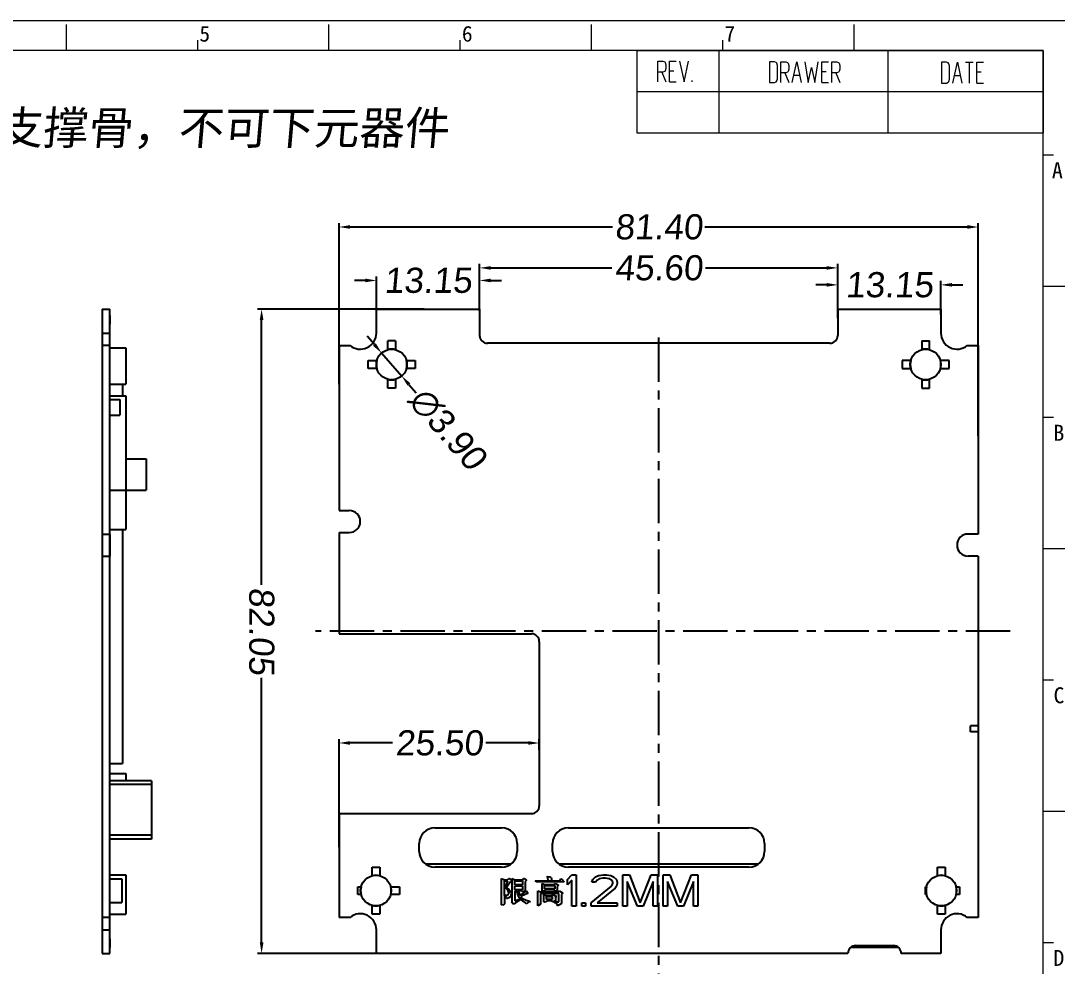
# Model space of a CAD drawing. Extents: x -144 to 4730, y -3845 to 502.
# Drawn here: x 1337.1 to 1469.1, y -3235.4 to -3115 of the extents above; entities that cross this region are included whole.
import ezdxf

# ---------------------------------------------------------------- set-up
doc = ezdxf.new("R2010")
doc.units = 0
doc.header["$LTSCALE"] = 15
doc.header["$MEASUREMENT"] = 0
doc.linetypes.add('CENTER', pattern=[0.6, 0.375, -0.075, 0.075, -0.075])
doc.layers.get('0').update_dxf_attribs({"linetype": 'CONTINUOUS'})
doc.layers.get('Defpoints').update_dxf_attribs({"linetype": 'CONTINUOUS'})
for name, color, linetype in [('02___PRT_ALL_AXES', 7, 'CONTINUOUS'), ('03___PRT_ALL_CURVES', 7, 'CONTINUOUS'), ('Grid', 7, 'CONTINUOUS')]:
    doc.layers.add(name, color=color, linetype=linetype)
doc.layers.add('轮廊线', color=7, linetype='CONTINUOUS', lineweight=13)
doc.styles.get("Standard").update_dxf_attribs({"font": 'txt', "width": 0.8})
doc.styles.add('标准', font='arial.ttf', dxfattribs={"oblique": 5})
doc.dimstyles.new('MSTD', dxfattribs={"dimtxt": 3.2, "dimasz": 1.4, "dimexe": 0.5, "dimexo": 0.5, "dimgap": 0.5, "dimtad": 0, "dimzin": 1, "dimdsep": 46, "dimtxsty": '标准', "dimcen": 0, "dimclrd": 5, "dimclre": 5, "dimclrt": 3, "dimadec": 1, "dimazin": 2, "dimtfac": 0.5, "dimtmove": 0, "dimatfit": 3, "dimfxl": 0, "dimlwd": -1, "dimarcsym": 0})

# ---------------------------------------------------------------- blocks, each defined once
blk = doc.blocks.new('A4h')
at = {"layer": '轮廊线', "color": 7, "lineweight": 13}
for p, q in [((0, 175.72), (-257.52, 175.72)), ((-125.77, 172.01), (-125.77, 175.26)), ((-93.25, 172.01), (-93.25, 175.26)), ((-60.74, 172.01), (-60.74, 175.26)), ((-28.22, 172.01), (-28.22, 175.26)), ((-109.51, 172.01), (-109.51, 173.31)), ((-77, 172.01), (-77, 173.31)), ((-44.48, 172.01), (-44.48, 173.31)), ((-4.81, 172.01), (-252.81, 172.01)), ((-4.81, 3.71), (-4.81, 172.01)), ((-4.81, 159.12), (-3.51, 159.12)), ((-4.81, 142.86), (-1.56, 142.86)), ((-4.81, 126.61), (-3.51, 126.61)), ((-4.81, 110.35), (-1.56, 110.35)), ((-4.81, 94.09), (-3.51, 94.09)), ((-4.81, 77.83), (-1.56, 77.83)), ((-4.81, 61.58), (-3.51, 61.58))]:
    blk.add_line(p, q, dxfattribs=at)
at = {"layer": '轮廊线', "color": 7}
for s, height, p in [('5', 1.95, (-109.3, 173.13)), ('6', 1.95, (-76.79, 173.13)), ('7', 1.95, (-44.27, 173.13)), ('A', 1.98, (-3.72, 156.22)), ('B', 1.98, (-3.53, 123.7)), ('C', 1.98, (-3.53, 91.19)), ('D', 1.98, (-3.53, 58.67))]:
    blk.add_text(s, height=height, dxfattribs=at).set_placement(p)
blk = doc.blocks.new('RE')
at = {"layer": 'Grid', "color": 7, "linetype": 'Continuous', "lineweight": 18}
for p, q in [((-58.48, -11.89), (-58.48, 0)), ((-46.65, -11.89), (-46.65, 0)), ((-22.3, -11.89), (-22.3, 0)), ((-55.47, -4.51), (-55.47, -1.51)), ((-55.47, -1.51), (-54.75, -1.51)), ((-54.75, -1.51), (-54.5, -1.62)), ((-54.5, -1.62), (-54.42, -1.72)), ((-54.42, -2.9), (-54.5, -3.01)), ((-54.42, -1.72), (-54.34, -2.04)), ((-54.34, -2.58), (-54.42, -2.9)), ((-54.34, -2.04), (-54.34, -2.58)), ((-53.83, -4.51), (-53.83, -1.51)), ((-53.83, -1.51), (-52.87, -1.51)), ((-53.83, -2.9), (-53.19, -2.9)), ((-52.36, -1.51), (-51.72, -4.51)), ((-51.72, -4.51), (-51.07, -1.51)), ((-39.4, -1.59), (-39.4, -4.59)), ((-38.67, -1.59), (-39.4, -1.59)), ((-38.43, -1.7), (-38.67, -1.59)), ((-38.35, -1.8), (-38.43, -1.7)), ((-38.27, -2.12), (-38.35, -1.8)), ((-38.27, -4.05), (-38.27, -2.12)), ((-37.76, -4.59), (-37.76, -1.59)), ((-37.76, -1.59), (-37.04, -1.59)), ((-37.04, -1.59), (-36.8, -1.7)), ((-36.8, -1.7), (-36.72, -1.8)), ((-36.72, -2.98), (-36.8, -3.09)), ((-36.72, -1.8), (-36.64, -2.12)), ((-36.64, -2.66), (-36.72, -2.98)), ((-36.64, -2.12), (-36.64, -2.66)), ((-36.13, -4.59), (-35.48, -1.59)), ((-35.48, -1.59), (-34.84, -4.59)), ((-34.33, -1.59), (-33.85, -4.59)), ((-33.85, -4.59), (-33.37, -2.44)), ((-33.37, -2.44), (-32.89, -4.59)), ((-32.89, -4.59), (-32.4, -1.59)), ((-31.89, -4.59), (-31.89, -1.59)), ((-31.89, -1.59), (-30.93, -1.59)), ((-31.89, -2.98), (-31.25, -2.98)), ((-30.42, -4.59), (-30.42, -1.59)), ((-30.42, -1.59), (-29.69, -1.59)), ((-29.69, -1.59), (-29.45, -1.7)), ((-29.45, -1.7), (-29.37, -1.8)), ((-29.37, -2.98), (-29.45, -3.09)), ((-29.37, -1.8), (-29.29, -2.12)), ((-29.29, -2.66), (-29.37, -2.98)), ((-29.29, -2.12), (-29.29, -2.66)), ((-13.9, -1.66), (-14.62, -1.66)), ((-14.62, -1.66), (-14.62, -4.66)), ((-13.66, -1.77), (-13.9, -1.66)), ((-13.58, -1.88), (-13.66, -1.77)), ((-13.5, -2.2), (-13.58, -1.88)), ((-13.5, -4.13), (-13.5, -2.2)), ((-12.99, -4.66), (-12.35, -1.66)), ((-12.35, -1.66), (-11.7, -4.66)), ((-11.19, -1.66), (-10.07, -1.66)), ((-10.63, -1.66), (-10.63, -4.66)), ((-9.56, -1.66), (-8.59, -1.66)), ((-9.56, -4.66), (-9.56, -1.66)), ((-54.75, -3.11), (-55.47, -3.11)), ((-54.91, -3.11), (-54.34, -4.51)), ((-54.5, -3.01), (-54.75, -3.11)), ((-50.56, -4.51), (-50.56, -4.29)), ((-38.67, -4.59), (-38.43, -4.48)), ((-38.43, -4.48), (-38.35, -4.37)), ((-38.35, -4.37), (-38.27, -4.05)), ((-37.04, -3.19), (-37.76, -3.19)), ((-37.2, -3.19), (-36.64, -4.59)), ((-36.8, -3.09), (-37.04, -3.19)), ((-35.89, -3.52), (-35.08, -3.52)), ((-29.69, -3.19), (-30.42, -3.19)), ((-29.86, -3.19), (-29.29, -4.59)), ((-29.45, -3.09), (-29.69, -3.19)), ((-13.66, -4.55), (-13.58, -4.45)), ((-13.58, -4.45), (-13.5, -4.13)), ((-12.75, -3.59), (-11.94, -3.59)), ((-9.56, -3.06), (-8.91, -3.06)), ((0, -5.95), (-58.48, -5.95)), ((-53.83, -4.51), (-52.87, -4.51)), ((-39.4, -4.59), (-38.67, -4.59)), ((-31.89, -4.59), (-30.93, -4.59)), ((-14.62, -4.66), (-13.9, -4.66)), ((-13.9, -4.66), (-13.66, -4.55)), ((-9.56, -4.66), (-8.59, -4.66)), ((0, -11.89), (-58.48, -11.89))]:
    blk.add_line(p, q, dxfattribs=at)
blk = doc.blocks.new('*D745')
at = {"color": 5, "lineweight": -2}
for p, q in [((1388.44, -3151.74), (1367.25, -3151.74)), ((1389.78, -3233.79), (1367.25, -3233.79))]:
    blk.add_line(p, q, dxfattribs=at)
at = {"color": 5}
for p, q in [((1367.75, -3186.85), (1367.75, -3153.14)), ((1367.75, -3232.39), (1367.75, -3198.68))]:
    blk.add_line(p, q, dxfattribs=at)
for points in [[(1367.52, -3153.14), (1367.99, -3153.14), (1367.75, -3151.74)], [(1367.99, -3232.39), (1367.52, -3232.39), (1367.75, -3233.79)]]:
    blk.add_solid(points, dxfattribs=at)
at = {"layer": 'Defpoints', "color": 0, "lineweight": -3}
for p in [(1367.75, -3151.74), (1388.94, -3151.74), (1390.28, -3233.79)]:
    blk.add_point(p, dxfattribs=at)
at = {"color": 3, "lineweight": -2, "insert": (1367.75, -3192.76), "char_height": 3.2, "attachment_point": 5, "rotation": 270, "style": '标准'}
blk.add_mtext('82.05', dxfattribs=at)
blk = doc.blocks.new('*D746')
at = {"color": 5, "lineweight": -2}
for p, q in [((1377.62, -3161.29), (1377.62, -3140.78)), ((1459.02, -3167.88), (1459.02, -3140.78))]:
    blk.add_line(p, q, dxfattribs=at)
at = {"color": 5}
for p, q in [((1379.02, -3141.28), (1412.42, -3141.28)), ((1424.21, -3141.28), (1457.62, -3141.28))]:
    blk.add_line(p, q, dxfattribs=at)
for points in [[(1379.02, -3141.51), (1379.02, -3141.04), (1377.62, -3141.28)], [(1457.62, -3141.04), (1457.62, -3141.51), (1459.02, -3141.28)]]:
    blk.add_solid(points, dxfattribs=at)
at = {"layer": 'Defpoints', "color": 0, "lineweight": -3}
for p in [(1459.02, -3141.28), (1377.62, -3161.79), (1459.02, -3168.38)]:
    blk.add_point(p, dxfattribs=at)
at = {"color": 3, "lineweight": -2, "insert": (1418.32, -3141.28), "char_height": 3.2, "attachment_point": 5, "style": '标准'}
blk.add_mtext('81.40', dxfattribs=at)
blk = doc.blocks.new('*D747')
at = {"color": 5, "lineweight": -2}
for p, q in [((1395.52, -3151.94), (1395.52, -3145.99)), ((1441.12, -3152.91), (1441.12, -3145.99))]:
    blk.add_line(p, q, dxfattribs=at)
at = {"color": 5}
for p, q in [((1396.92, -3146.49), (1412.36, -3146.49)), ((1424.27, -3146.49), (1439.72, -3146.49))]:
    blk.add_line(p, q, dxfattribs=at)
for points in [[(1396.92, -3146.72), (1396.92, -3146.26), (1395.52, -3146.49)], [(1439.72, -3146.26), (1439.72, -3146.72), (1441.12, -3146.49)]]:
    blk.add_solid(points, dxfattribs=at)
at = {"layer": 'Defpoints', "color": 0, "lineweight": -3}
for p in [(1441.12, -3146.49), (1395.52, -3152.44), (1441.12, -3153.41)]:
    blk.add_point(p, dxfattribs=at)
at = {"color": 3, "lineweight": -2, "insert": (1418.32, -3146.49), "char_height": 3.2, "attachment_point": 5, "style": '标准'}
blk.add_mtext('45.60', dxfattribs=at)
blk = doc.blocks.new('*D748')
at = {"color": 5}
for p, q in [((1380.97, -3148.09), (1379.57, -3148.09)), ((1396.92, -3148.09), (1398.32, -3148.09))]:
    blk.add_line(p, q, dxfattribs=at)
at = {"color": 5, "lineweight": -2}
for p, q in [((1382.37, -3152.46), (1382.37, -3147.59)), ((1395.52, -3151.94), (1395.52, -3147.59))]:
    blk.add_line(p, q, dxfattribs=at)
at = {"color": 5}
for points in [[(1380.97, -3147.85), (1380.97, -3148.32), (1382.37, -3148.09)], [(1396.92, -3148.32), (1396.92, -3147.85), (1395.52, -3148.09)]]:
    blk.add_solid(points, dxfattribs=at)
at = {"layer": 'Defpoints', "color": 0, "lineweight": -3}
for p in [(1382.37, -3148.09), (1382.37, -3152.96), (1395.52, -3152.44)]:
    blk.add_point(p, dxfattribs=at)
at = {"color": 3, "lineweight": -2, "insert": (1388.94, -3148.09), "char_height": 3.2, "attachment_point": 5, "style": '标准'}
blk.add_mtext('13.15', dxfattribs=at)
blk = doc.blocks.new('*D749')
at = {"color": 5, "lineweight": -2}
for p, q in [((1441.12, -3152.41), (1441.12, -3148.15)), ((1454.27, -3152.41), (1454.27, -3148.15))]:
    blk.add_line(p, q, dxfattribs=at)
at = {"color": 5}
for p, q in [((1439.72, -3148.65), (1438.32, -3148.65)), ((1455.67, -3148.65), (1457.07, -3148.65))]:
    blk.add_line(p, q, dxfattribs=at)
for points in [[(1439.72, -3148.41), (1439.72, -3148.88), (1441.12, -3148.65)], [(1455.67, -3148.88), (1455.67, -3148.41), (1454.27, -3148.65)]]:
    blk.add_solid(points, dxfattribs=at)
at = {"layer": 'Defpoints', "color": 0, "lineweight": -3}
for p in [(1454.27, -3148.65), (1441.12, -3152.91), (1454.27, -3152.91)]:
    blk.add_point(p, dxfattribs=at)
at = {"color": 3, "lineweight": -2, "insert": (1447.69, -3148.65), "char_height": 3.2, "attachment_point": 5, "style": '标准'}
blk.add_mtext('13.15', dxfattribs=at)
blk = doc.blocks.new('*D750')
at = {"color": 5, "lineweight": -2}
for p, q in [((1377.62, -3220.25), (1377.62, -3206.49)), ((1403.12, -3207.9), (1403.12, -3206.49))]:
    blk.add_line(p, q, dxfattribs=at)
at = {"color": 5}
for p, q in [((1384.44, -3206.99), (1379.02, -3206.99)), ((1401.72, -3206.99), (1396.29, -3206.99))]:
    blk.add_line(p, q, dxfattribs=at)
for points in [[(1379.02, -3207.22), (1379.02, -3206.76), (1377.62, -3206.99)], [(1401.72, -3206.76), (1401.72, -3207.22), (1403.12, -3206.99)]]:
    blk.add_solid(points, dxfattribs=at)
at = {"layer": 'Defpoints', "color": 0, "lineweight": -3}
for p in [(1377.62, -3206.99), (1403.12, -3208.4), (1377.62, -3220.75)]:
    blk.add_point(p, dxfattribs=at)
at = {"color": 3, "lineweight": -2, "insert": (1390.37, -3206.99), "char_height": 3.2, "attachment_point": 5, "style": '标准'}
blk.add_mtext('25.50', dxfattribs=at)
blk = doc.blocks.new('*D751')
at = {"color": 5}
for p, q in [((1382.12, -3156.26), (1381.2, -3155.2)), ((1383.04, -3157.32), (1385.59, -3160.26)), ((1386.51, -3161.32), (1387.43, -3162.38))]:
    blk.add_line(p, q, dxfattribs=at)
for points in [[(1382.3, -3156.1), (1381.94, -3156.41), (1383.04, -3157.32)], [(1386.33, -3161.47), (1386.69, -3161.17), (1385.59, -3160.26)]]:
    blk.add_solid(points, dxfattribs=at)
at = {"layer": 'Defpoints', "color": 0, "lineweight": -3}
for p in [(1383.04, -3157.32), (1385.59, -3160.26)]:
    blk.add_point(p, dxfattribs=at)
at = {"color": 3, "lineweight": -2, "insert": (1391.45, -3167.02), "char_height": 3.2, "attachment_point": 5, "rotation": 310.9231, "style": '标准'}
blk.add_mtext('∅3.90', dxfattribs=at)

msp = doc.modelspace()

# ---------------------------------------------------------------- linework, layer by layer
at = {"color": 7, "linetype": 'Continuous'}
for p, q in [((1347.443, -3151.739), (1347.443, -3233.789)), ((1347.443, -3151.739), (1348.443, -3151.739)), ((1348.443, -3233.789), (1348.443, -3151.739)), ((1382.366, -3154.789), (1382.366, -3151.739)), ((1382.366, -3151.739), (1395.516, -3151.739)), ((1395.516, -3151.739), (1395.516, -3155.089)), ((1441.116, -3151.739), (1441.116, -3155.089)), ((1441.116, -3151.739), (1454.266, -3151.739)), ((1454.266, -3151.739), (1454.266, -3154.789)), ((1347.443, -3154.789), (1348.443, -3154.789)), ((1440.116, -3156.089), (1396.516, -3156.089)), ((1348.443, -3156.374), (1347.443, -3156.374)), ((1348.443, -3156.689), (1350.443, -3156.689)), ((1350.443, -3156.689), (1350.443, -3161.289)), ((1377.616, -3156.374), (1377.616, -3177.389)), ((1377.616, -3156.374), (1379.016, -3156.374)), ((1457.616, -3156.374), (1459.016, -3156.374)), ((1459.016, -3156.374), (1459.016, -3180.389)), ((1348.443, -3161.289), (1350.443, -3161.289)), ((1350.043, -3161.289), (1350.043, -3162.789)), ((1348.443, -3162.789), (1350.443, -3162.789)), ((1350.443, -3162.789), (1350.443, -3179.789)), ((1350.443, -3170.789), (1353.043, -3170.789)), ((1353.043, -3170.789), (1353.043, -3174.789)), ((1348.443, -3174.789), (1353.043, -3174.789)), ((1377.616, -3177.389), (1378.916, -3177.389)), ((1348.443, -3179.789), (1350.443, -3179.789)), ((1350.043, -3179.789), (1350.043, -3209.589)), ((1347.443, -3180.389), (1348.443, -3180.389)), ((1377.616, -3180.189), (1377.616, -3193.089)), ((1377.616, -3180.189), (1378.916, -3180.189)), ((1459.016, -3180.389), (1457.716, -3180.389)), ((1347.443, -3183.189), (1348.443, -3183.189)), ((1459.016, -3183.189), (1457.716, -3183.189)), ((1459.016, -3183.189), (1459.016, -3229.204)), ((1377.616, -3193.089), (1402.116, -3193.089)), ((1403.116, -3194.089), (1403.116, -3214.989)), ((1348.443, -3209.589), (1350.043, -3209.589)), ((1348.443, -3210.864), (1350.443, -3210.864)), ((1350.443, -3210.864), (1350.443, -3211.789)), ((1353.743, -3211.789), (1348.443, -3211.789)), ((1353.743, -3212.289), (1348.443, -3212.289)), ((1353.743, -3211.789), (1353.743, -3219.239)), ((1377.616, -3215.989), (1377.616, -3229.204)), ((1377.616, -3215.989), (1402.116, -3215.989)), ((1389.816, -3217.789), (1398.316, -3217.789)), ((1406.816, -3217.789), (1429.816, -3217.789)), ((1353.743, -3218.739), (1348.443, -3218.739)), ((1353.743, -3219.239), (1348.443, -3219.239)), ((1387.816, -3220.789), (1387.816, -3219.789)), ((1400.316, -3219.789), (1400.316, -3220.789)), ((1404.816, -3220.789), (1404.816, -3219.789)), ((1431.816, -3219.789), (1431.816, -3220.789)), ((1398.316, -3222.789), (1389.816, -3222.789)), ((1429.816, -3222.789), (1406.816, -3222.789)), ((1348.443, -3223.789), (1350.443, -3223.789)), ((1348.443, -3224.289), (1349.943, -3224.289)), ((1349.943, -3224.289), (1349.943, -3227.289)), ((1350.443, -3223.789), (1350.443, -3228.789)), ((1348.443, -3227.289), (1349.943, -3227.289)), ((1348.443, -3228.789), (1350.443, -3228.789)), ((1348.443, -3229.204), (1347.443, -3229.204)), ((1379.016, -3229.204), (1377.616, -3229.204)), ((1459.016, -3229.204), (1457.616, -3229.204)), ((1347.443, -3230.789), (1348.443, -3230.789)), ((1382.366, -3233.789), (1382.366, -3230.789)), ((1454.266, -3230.789), (1454.266, -3233.789)), ((1443.416, -3232.789), (1448.216, -3232.789)), ((1347.443, -3233.789), (1348.443, -3233.789)), ((1442.416, -3233.789), (1382.366, -3233.789)), ((1454.266, -3233.789), (1449.216, -3233.789))]:
    msp.add_line(p, q, dxfattribs=at)
at = {"color": 1, "linetype": 'CENTER'}
for p, q in [((1418.316, -3155.359), (1418.316, -3243.097)), ((1463.076, -3192.764), (1374.598, -3192.764))]:
    msp.add_line(p, q, dxfattribs=at)
at = {"color": 7, "linetype": 'Continuous'}
for centre, radius, start, end in [((1380.316, -3154.789), 2.05, 230.6433, 0), ((1456.316, -3154.789), 2.05, 180, 309.3567), ((1396.516, -3155.089), 1, 180, 270), ((1440.116, -3155.089), 1, 270, 0), ((1378.916, -3178.789), 1.4, 270, 90), ((1457.716, -3181.789), 1.4, 90, 270), ((1402.116, -3194.089), 1, 0, 90), ((1402.116, -3214.989), 1, 270, 0), ((1389.816, -3219.789), 2, 90, 180), ((1398.316, -3219.789), 2, 0, 90), ((1406.816, -3219.789), 2, 90, 180), ((1429.816, -3219.789), 2, 0, 90), ((1389.816, -3220.789), 2, 180, 270), ((1398.316, -3220.789), 2, 270, 0), ((1406.816, -3220.789), 2, 180, 270), ((1429.816, -3220.789), 2, 270, 0), ((1380.316, -3230.789), 2.05, 0, 129.3567), ((1456.316, -3230.789), 2.05, 50.6433, 180), ((1443.416, -3233.789), 1, 90, 180), ((1448.216, -3233.789), 1, 0, 90)]:
    msp.add_arc(centre, radius, start, end, dxfattribs=at)
at = {"layer": '02___PRT_ALL_AXES', "color": 7, "linetype": 'Continuous'}
for p, q in [((1348.443, -3163.239), (1349.703, -3163.239)), ((1349.703, -3163.239), (1349.703, -3165.238)), ((1348.443, -3165.239), (1349.703, -3165.239))]:
    msp.add_line(p, q, dxfattribs=at)
for centre in [(1384.316, -3158.789), (1452.316, -3158.789), (1382.316, -3225.789), (1454.316, -3225.789)]:
    msp.add_circle(centre, 1.95, dxfattribs=at)
at = {"layer": '03___PRT_ALL_CURVES', "color": 4, "linetype": 'Continuous'}
for p, q in [((1348.443, -3152.539), (1348.443, -3153.64)), ((1383.816, -3156.904), (1383.816, -3155.79)), ((1384.816, -3155.79), (1383.816, -3155.79)), ((1384.816, -3155.79), (1384.816, -3156.904)), ((1451.816, -3155.79), (1451.816, -3156.904)), ((1451.816, -3155.79), (1452.816, -3155.79)), ((1452.816, -3156.904), (1452.816, -3155.79)), ((1381.316, -3159.289), (1381.316, -3158.289)), ((1381.316, -3158.289), (1382.431, -3158.289)), ((1386.2, -3158.289), (1387.315, -3158.289)), ((1387.315, -3158.289), (1387.315, -3159.289)), ((1449.316, -3158.289), (1449.316, -3159.289)), ((1450.431, -3158.289), (1449.316, -3158.289)), ((1455.315, -3158.289), (1454.2, -3158.289)), ((1455.315, -3159.289), (1455.315, -3158.289)), ((1382.431, -3159.289), (1381.316, -3159.289)), ((1387.315, -3159.289), (1386.2, -3159.289)), ((1449.316, -3159.289), (1450.431, -3159.289)), ((1454.2, -3159.289), (1455.315, -3159.289)), ((1383.816, -3161.788), (1383.816, -3160.674)), ((1384.816, -3160.674), (1384.816, -3161.788)), ((1451.816, -3160.674), (1451.816, -3161.788)), ((1452.816, -3161.788), (1452.816, -3160.674)), ((1384.816, -3161.788), (1383.816, -3161.788)), ((1451.816, -3161.788), (1452.816, -3161.788)), ((1347.443, -3179.989), (1347.443, -3180.789)), ((1348.443, -3180.389), (1348.443, -3183.189)), ((1347.443, -3204.789), (1347.443, -3205.589)), ((1459.016, -3204.789), (1458.016, -3204.789)), ((1458.016, -3205.589), (1458.016, -3204.789)), ((1459.016, -3204.789), (1459.016, -3205.589)), ((1459.016, -3205.589), (1458.016, -3205.589)), ((1381.816, -3223.904), (1381.816, -3222.79)), ((1381.816, -3222.79), (1382.816, -3222.79)), ((1382.816, -3222.79), (1382.816, -3223.904)), ((1388.643, -3222.389), (1399.488, -3222.389)), ((1405.643, -3222.389), (1430.988, -3222.389)), ((1453.816, -3222.79), (1454.816, -3222.79)), ((1453.816, -3223.904), (1453.816, -3222.79)), ((1454.816, -3222.79), (1454.816, -3223.904)), ((1398.316, -3224.233), (1398.665, -3224.424)), ((1398.316, -3227.598), (1398.316, -3224.233)), ((1398.665, -3224.424), (1399.085, -3224.424)), ((1398.665, -3224.551), (1399.085, -3224.551)), ((1398.665, -3226.392), (1398.665, -3224.551)), ((1399.085, -3224.551), (1398.805, -3225.376)), ((1399.434, -3224.678), (1398.945, -3225.376)), ((1399.085, -3224.424), (1399.224, -3224.233)), ((1399.224, -3224.233), (1399.294, -3224.233)), ((1399.294, -3224.233), (1399.644, -3224.487)), ((1399.644, -3224.551), (1399.434, -3224.678)), ((1399.644, -3224.233), (1399.994, -3224.424)), ((1399.644, -3227.217), (1399.644, -3224.233)), ((1399.994, -3224.424), (1400.972, -3224.424)), ((1399.994, -3224.551), (1400.972, -3224.551)), ((1399.994, -3225.059), (1399.994, -3224.551)), ((1400.972, -3224.424), (1401.112, -3224.233)), ((1400.972, -3224.551), (1400.972, -3225.059)), ((1401.112, -3224.233), (1401.182, -3224.233)), ((1401.182, -3224.233), (1401.462, -3224.424)), ((1401.462, -3224.487), (1401.322, -3224.614)), ((1401.322, -3224.614), (1401.322, -3225.821)), ((1401.462, -3224.424), (1401.462, -3224.487)), ((1402.581, -3224.551), (1405.727, -3224.551)), ((1402.72, -3224.678), (1402.581, -3224.551)), ((1406.286, -3224.678), (1402.72, -3224.678)), ((1403.489, -3224.868), (1403.839, -3224.995)), ((1403.489, -3225.884), (1403.489, -3224.868)), ((1404.119, -3223.979), (1404.468, -3224.043)), ((1404.119, -3224.043), (1404.119, -3223.979)), ((1404.189, -3224.17), (1404.119, -3224.043)), ((1404.259, -3224.487), (1404.189, -3224.17)), ((1404.328, -3224.551), (1404.259, -3224.487)), ((1404.468, -3224.043), (1404.608, -3224.106)), ((1404.608, -3224.106), (1404.678, -3224.297)), ((1404.678, -3224.36), (1404.608, -3224.551)), ((1404.678, -3224.297), (1404.678, -3224.36)), ((1405.028, -3224.995), (1405.168, -3224.868)), ((1405.168, -3224.868), (1405.517, -3225.059)), ((1405.727, -3224.551), (1405.867, -3224.297)), ((1405.867, -3224.297), (1405.937, -3224.297)), ((1405.937, -3224.297), (1406.286, -3224.678)), ((1406.706, -3224.385), (1407.256, -3223.789)), ((1406.706, -3225.065), (1406.706, -3224.385)), ((1407.256, -3224.47), (1406.706, -3225.065)), ((1407.256, -3223.789), (1407.807, -3223.789)), ((1407.256, -3227.789), (1407.256, -3224.47)), ((1407.807, -3223.789), (1407.807, -3227.789)), ((1409.826, -3224.725), (1409.918, -3224.385)), ((1410.285, -3224.725), (1409.826, -3224.725)), ((1409.918, -3224.385), (1410.285, -3224.044)), ((1410.285, -3224.044), (1410.652, -3223.874)), ((1410.468, -3224.47), (1410.285, -3224.725)), ((1410.743, -3224.299), (1410.468, -3224.47)), ((1410.652, -3223.874), (1411.294, -3223.789)), ((1411.202, -3224.214), (1410.743, -3224.299)), ((1411.569, -3224.214), (1411.202, -3224.214)), ((1411.294, -3223.789), (1411.661, -3223.789)), ((1412.028, -3224.299), (1411.569, -3224.214)), ((1411.661, -3223.789), (1412.212, -3223.874)), ((1412.303, -3224.47), (1412.028, -3224.299)), ((1412.212, -3223.874), (1412.579, -3224.044)), ((1412.487, -3224.725), (1412.303, -3224.47)), ((1412.303, -3225.236), (1412.487, -3224.895)), ((1412.487, -3224.895), (1412.487, -3224.725)), ((1412.579, -3224.044), (1412.946, -3224.385)), ((1412.946, -3224.385), (1413.038, -3224.725)), ((1413.038, -3224.895), (1412.946, -3225.236)), ((1413.038, -3224.725), (1413.038, -3224.895)), ((1413.772, -3223.789), (1414.598, -3223.789)), ((1413.772, -3227.789), (1413.772, -3223.789)), ((1415.607, -3227.789), (1414.322, -3224.64)), ((1414.322, -3224.64), (1414.322, -3227.789)), ((1414.598, -3223.789), (1415.974, -3227.363)), ((1415.974, -3227.363), (1417.351, -3223.789)), ((1417.626, -3224.64), (1416.341, -3227.789)), ((1417.351, -3223.789), (1418.177, -3223.789)), ((1417.626, -3227.789), (1417.626, -3224.64)), ((1418.177, -3223.789), (1418.177, -3227.789)), ((1418.911, -3223.789), (1419.737, -3223.789)), ((1418.911, -3227.789), (1418.911, -3223.789)), ((1420.746, -3227.789), (1419.461, -3224.64)), ((1419.461, -3224.64), (1419.461, -3227.789)), ((1419.737, -3223.789), (1421.113, -3227.363)), ((1421.113, -3227.363), (1422.49, -3223.789)), ((1422.765, -3224.64), (1421.48, -3227.789)), ((1422.49, -3223.789), (1423.316, -3223.789)), ((1422.765, -3227.789), (1422.765, -3224.64)), ((1423.316, -3223.789), (1423.316, -3227.789)), ((1380.016, -3226.289), (1380.016, -3225.289)), ((1380.016, -3225.289), (1380.431, -3225.289)), ((1384.2, -3225.289), (1385.316, -3225.289)), ((1385.316, -3225.289), (1385.316, -3226.289)), ((1398.805, -3225.376), (1398.805, -3225.44)), ((1398.805, -3225.44), (1399.085, -3225.694)), ((1398.945, -3225.376), (1399.294, -3225.694)), ((1399.085, -3225.694), (1399.155, -3225.948)), ((1399.224, -3226.138), (1399.085, -3226.392)), ((1399.155, -3225.948), (1399.224, -3226.138)), ((1399.294, -3225.694), (1399.504, -3225.948)), ((1399.504, -3225.948), (1399.574, -3226.138)), ((1399.574, -3226.138), (1399.504, -3226.329)), ((1400.972, -3225.059), (1399.994, -3225.059)), ((1399.994, -3225.186), (1400.972, -3225.186)), ((1399.994, -3225.694), (1399.994, -3225.186)), ((1400.972, -3225.694), (1399.994, -3225.694)), ((1400.273, -3225.821), (1399.994, -3225.821)), ((1399.994, -3225.821), (1399.994, -3227.09)), ((1400.343, -3226.138), (1400.273, -3225.821)), ((1400.553, -3226.646), (1400.343, -3226.138)), ((1400.972, -3225.821), (1400.413, -3225.821)), ((1400.413, -3225.821), (1400.553, -3226.138)), ((1400.553, -3226.138), (1400.693, -3226.392)), ((1400.693, -3226.392), (1401.322, -3225.948)), ((1400.972, -3225.186), (1400.972, -3225.694)), ((1400.972, -3225.948), (1400.972, -3225.821)), ((1401.042, -3225.948), (1400.972, -3225.948)), ((1401.322, -3225.821), (1401.042, -3225.948)), ((1401.322, -3225.948), (1401.392, -3225.821)), ((1401.532, -3226.202), (1401.322, -3226.265)), ((1401.392, -3225.821), (1401.462, -3225.821)), ((1401.462, -3225.821), (1401.672, -3226.138)), ((1401.672, -3226.138), (1401.532, -3226.202)), ((1402.93, -3225.821), (1403.28, -3225.948)), ((1402.93, -3227.725), (1402.93, -3225.821)), ((1403.28, -3225.948), (1405.517, -3225.948)), ((1405.587, -3226.138), (1403.28, -3226.138)), ((1403.28, -3226.138), (1403.28, -3227.535)), ((1403.769, -3225.821), (1403.489, -3225.884)), ((1403.769, -3225.122), (1405.098, -3225.122)), ((1403.769, -3225.567), (1403.769, -3225.122)), ((1405.098, -3225.567), (1403.769, -3225.567)), ((1405.098, -3225.694), (1403.769, -3225.694)), ((1403.769, -3225.694), (1403.769, -3225.821)), ((1403.839, -3224.995), (1405.028, -3224.995)), ((1404.748, -3226.392), (1404.888, -3226.202)), ((1404.888, -3226.202), (1404.888, -3226.265)), ((1405.098, -3225.122), (1405.098, -3225.567)), ((1405.098, -3225.821), (1405.098, -3225.694)), ((1405.168, -3225.884), (1405.098, -3225.821)), ((1405.377, -3225.757), (1405.168, -3225.884)), ((1405.517, -3225.122), (1405.377, -3225.249)), ((1405.377, -3225.249), (1405.377, -3225.757)), ((1405.517, -3225.059), (1405.517, -3225.122)), ((1405.517, -3225.948), (1405.657, -3225.821)), ((1405.587, -3227.217), (1405.587, -3226.138)), ((1405.657, -3225.821), (1406.076, -3226.075)), ((1406.076, -3226.138), (1405.937, -3226.265)), ((1406.076, -3226.075), (1406.076, -3226.138)), ((1409.734, -3227.363), (1412.303, -3225.236)), ((1412.762, -3225.491), (1410.468, -3227.363)), ((1412.946, -3225.236), (1412.762, -3225.491)), ((1452.316, -3225.289), (1452.431, -3225.289)), ((1452.316, -3226.289), (1452.316, -3225.289)), ((1456.2, -3225.289), (1456.615, -3225.289)), ((1456.615, -3225.289), (1456.615, -3226.289)), ((1380.431, -3226.289), (1380.016, -3226.289)), ((1385.316, -3226.289), (1384.2, -3226.289)), ((1398.665, -3227.471), (1398.455, -3227.662)), ((1399.085, -3226.392), (1398.665, -3226.392)), ((1398.805, -3226.519), (1398.665, -3226.455)), ((1398.665, -3226.455), (1398.665, -3227.471)), ((1398.945, -3226.646), (1398.805, -3226.519)), ((1398.945, -3226.773), (1398.945, -3226.646)), ((1399.015, -3226.773), (1398.945, -3226.773)), ((1399.224, -3226.709), (1399.015, -3226.773)), ((1399.434, -3226.582), (1399.224, -3226.709)), ((1399.504, -3226.329), (1399.434, -3226.582)), ((1399.574, -3227.217), (1399.644, -3227.217)), ((1399.784, -3227.535), (1399.574, -3227.217)), ((1399.924, -3227.471), (1399.784, -3227.535)), ((1400.273, -3227.217), (1399.924, -3227.471)), ((1399.994, -3227.09), (1400.693, -3226.836)), ((1400.693, -3226.963), (1400.273, -3227.217)), ((1400.903, -3227.027), (1400.553, -3226.646)), ((1400.693, -3226.836), (1400.693, -3226.963)), ((1401.322, -3226.265), (1400.763, -3226.519)), ((1400.763, -3226.519), (1400.972, -3226.773)), ((1401.532, -3227.471), (1400.903, -3227.027)), ((1400.972, -3226.773), (1401.462, -3227.027)), ((1401.462, -3227.027), (1401.881, -3227.154)), ((1401.742, -3227.281), (1401.532, -3227.471)), ((1401.951, -3227.217), (1401.742, -3227.281)), ((1401.881, -3227.154), (1401.951, -3227.217)), ((1403.28, -3227.535), (1402.93, -3227.725)), ((1403.699, -3226.265), (1404.049, -3226.392)), ((1403.699, -3227.217), (1403.699, -3226.265)), ((1403.769, -3227.281), (1403.699, -3227.217)), ((1404.049, -3227.217), (1403.769, -3227.281)), ((1404.049, -3226.392), (1404.748, -3226.392)), ((1404.049, -3226.519), (1404.748, -3226.519)), ((1404.049, -3226.9), (1404.049, -3226.519)), ((1404.748, -3226.9), (1404.049, -3226.9)), ((1404.748, -3227.09), (1404.049, -3227.09)), ((1404.049, -3227.09), (1404.049, -3227.217)), ((1404.748, -3226.519), (1404.748, -3226.9)), ((1404.818, -3227.217), (1404.748, -3227.09)), ((1404.888, -3227.217), (1404.818, -3227.217)), ((1404.888, -3226.265), (1405.307, -3226.519)), ((1405.168, -3227.09), (1404.888, -3227.217)), ((1405.028, -3227.281), (1405.098, -3227.217)), ((1405.098, -3227.344), (1405.028, -3227.281)), ((1405.098, -3227.217), (1405.587, -3227.217)), ((1405.237, -3227.408), (1405.098, -3227.344)), ((1405.237, -3226.519), (1405.168, -3226.646)), ((1405.168, -3226.646), (1405.168, -3227.09)), ((1405.307, -3226.519), (1405.237, -3226.519)), ((1405.307, -3227.471), (1405.237, -3227.408)), ((1405.447, -3227.662), (1405.307, -3227.471)), ((1405.867, -3227.535), (1405.447, -3227.725)), ((1405.937, -3227.344), (1405.867, -3227.535)), ((1405.937, -3226.265), (1405.937, -3227.344)), ((1408.541, -3227.363), (1409, -3227.363)), ((1408.541, -3227.789), (1408.541, -3227.363)), ((1409, -3227.363), (1409, -3227.789)), ((1409.734, -3227.789), (1409.734, -3227.363)), ((1410.468, -3227.363), (1413.038, -3227.363)), ((1413.038, -3227.363), (1413.038, -3227.789)), ((1452.431, -3226.289), (1452.316, -3226.289)), ((1456.615, -3226.289), (1456.2, -3226.289)), ((1381.816, -3228.788), (1381.816, -3227.674)), ((1382.816, -3228.788), (1381.816, -3228.788)), ((1382.816, -3227.674), (1382.816, -3228.788)), ((1398.455, -3227.662), (1398.316, -3227.598)), ((1405.447, -3227.725), (1405.447, -3227.662)), ((1407.807, -3227.789), (1407.256, -3227.789)), ((1409, -3227.789), (1408.541, -3227.789)), ((1413.038, -3227.789), (1409.734, -3227.789)), ((1414.322, -3227.789), (1413.772, -3227.789)), ((1416.341, -3227.789), (1415.607, -3227.789)), ((1418.177, -3227.789), (1417.626, -3227.789)), ((1419.461, -3227.789), (1418.911, -3227.789)), ((1421.48, -3227.789), (1420.746, -3227.789)), ((1423.316, -3227.789), (1422.765, -3227.789)), ((1453.816, -3228.788), (1453.816, -3227.674)), ((1454.816, -3228.788), (1453.816, -3228.788)), ((1454.816, -3227.674), (1454.816, -3228.788)), ((1348.443, -3231.938), (1348.443, -3233.039)), ((1448.862, -3233.039), (1442.769, -3233.039))]:
    msp.add_line(p, q, dxfattribs=at)
for centre, start, end in [((1384.316, -3158.789), 75.14283, 104.85717), ((1452.316, -3158.789), 75.14283, 104.85717), ((1384.316, -3158.789), 165.14283, 194.85717), ((1384.316, -3158.789), 345.14283, 14.85717), ((1452.316, -3158.789), 165.14283, 194.85717), ((1452.316, -3158.789), 345.14283, 14.85717), ((1384.316, -3158.789), 255.14283, 284.85717), ((1452.316, -3158.789), 255.14283, 284.85717), ((1382.316, -3225.789), 75.14283, 104.85717), ((1454.316, -3225.789), 75.14283, 104.85717), ((1382.316, -3225.789), 165.14283, 194.85717), ((1382.316, -3225.789), 345.14283, 14.85717), ((1454.316, -3225.789), 165.14283, 194.85717), ((1454.316, -3225.789), 345.14283, 14.85717), ((1382.316, -3225.789), 255.14283, 284.85717), ((1454.316, -3225.789), 255.14283, 284.85717)]:
    msp.add_arc(centre, 1.95, start, end, dxfattribs=at)
at = {"layer": 'Grid', "color": 7, "linetype": 'Continuous', "lineweight": 18}
for p, q in [((1415.572, -3118.823), (1467.277, -3118.823)), ((1467.277, -3118.823), (1467.277, -3129.339))]:
    msp.add_line(p, q, dxfattribs=at)

# ---------------------------------------------------------------- block references
at = {"xscale": 0.8842096307398037, "yscale": 0.8842096307407701, "zscale": 0.8842096307407653}
msp.add_blockref('RE', (1467.277, -3118.823), dxfattribs=at)
at = {"layer": '轮廊线', "ltscale": 0.5, "xscale": 1.028342653346726, "yscale": 1.028342653345476, "zscale": 1.028342653344972}
msp.add_blockref('A4h', (1472.227, -3295.709), dxfattribs=at)

# ---------------------------------------------------------------- texts
at = {"color": 1, "insert": (1299.525, -3126.535), "char_height": 4.2189, "attachment_point": 1, "style": '标准'}
msp.add_mtext('{\\fSimSun|b0|i0|c134|p2;蓝色线为板子支撑骨，不可下元器件}', dxfattribs=at)

# ---------------------------------------------------------------- dimensions: what is measured, and where the dimension line sits
for base, p1, p2, picture, middle in [((1459.016, -3141.278), (1377.616, -3161.787), (1459.016, -3168.381), '*D746', (1418.316, -3141.278)), ((1441.116, -3146.489), (1395.516, -3152.435), (1441.116, -3153.414), '*D747', (1418.316, -3146.489)), ((1382.366, -3148.086), (1395.516, -3152.435), (1382.366, -3152.964), '*D748', (1388.941, -3148.086)), ((1454.266, -3148.646), (1441.116, -3152.914), (1454.266, -3152.914), '*D749', (1447.691, -3148.646)), ((1377.616, -3206.991), (1403.116, -3208.402), (1377.616, -3220.75), '*D750', (1390.366, -3206.991))]:
    dim = msp.add_linear_dim(base=base, p1=p1, p2=p2, dimstyle='MSTD')
    dim.commit()
    dim.dimension.update_dxf_attribs({"geometry": picture, "text_midpoint": middle})
dim = msp.add_linear_dim(base=(1367.755, -3151.739), p1=(1390.28, -3233.789), p2=(1388.941, -3151.739), angle=270, dimstyle='MSTD')
dim.commit()
dim.dimension.update_dxf_attribs({"geometry": '*D745', "text_midpoint": (1367.755, -3192.764)})
dim = msp.add_diameter_dim_2p(p1=(1383.038, -3157.315), p2=(1385.593, -3160.262), dimstyle='MSTD')
dim.commit()
dim.dimension.update_dxf_attribs({"geometry": '*D751', "text_midpoint": (1391.449, -3167.017), "dimtype": 163})

doc.saveas('drawing.dxf')
